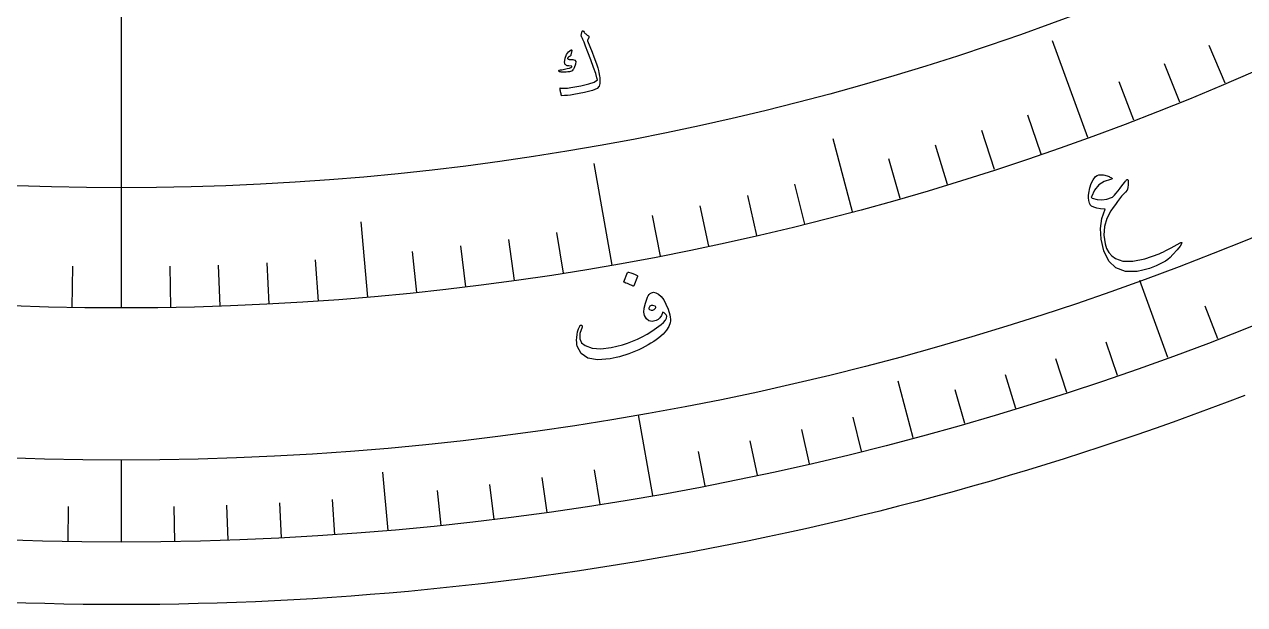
# Model space of a CAD drawing. Header units: millimetres. Extents: x -88 to 88, y -88 to 114.
# Drawn here: x -2.74 to 31.66, y -88 to -71.65 of the extents above; entities that cross this region are included whole.
import ezdxf

# ---------------------------------------------------------------- set-up
doc = ezdxf.new("R2010")
doc.units = ezdxf.units.MM
for name, color, linetype in [('CUT_OUTER', 1, 'Continuous'), ('ENGRAVE', 7, 'Continuous'), ('ENGRAVE_FINE', 8, 'Continuous'), ('TEXT', 5, 'Continuous')]:
    doc.layers.add(name, color=color, linetype=linetype)

msp = doc.modelspace()

# ---------------------------------------------------------------- linework, layer by layer
at = {"layer": 'CUT_OUTER'}
msp.add_lwpolyline([(31.6708, -82.1034), (31.1664, -82.2961), (30.6608, -82.4858), (30.1541, -82.6724), (29.6463, -82.8559), (29.1374, -83.0362), (28.6273, -83.2134), (28.1162, -83.3875), (27.604, -83.5585), (27.0908, -83.7263), (26.5765, -83.8909), (26.0613, -84.0524), (25.5451, -84.2107), (25.0279, -84.3659), (24.5097, -84.5179), (23.9907, -84.6667), (23.4707, -84.8123), (22.9499, -84.9547), (22.4282, -85.0939), (21.9056, -85.2299), (21.3823, -85.3628), (20.8581, -85.4923), (20.3331, -85.6187), (19.8074, -85.7419), (19.2809, -85.8618), (18.7537, -85.9785), (18.2258, -86.0919), (17.6972, -86.2021), (17.1679, -86.3091), (16.638, -86.4128), (16.1075, -86.5133), (15.5764, -86.6105), (15.0446, -86.7044), (14.5124, -86.7951), (13.9795, -86.8825), (13.4462, -86.9667), (12.9123, -87.0475), (12.3779, -87.1251), (11.8431, -87.1994), (11.3078, -87.2705), (10.7721, -87.3382), (10.236, -87.4027), (9.6996, -87.4638), (9.1627, -87.5217), (8.6255, -87.5763), (8.088, -87.6275), (7.5502, -87.6755), (7.0121, -87.7202), (6.4737, -87.7616), (5.9351, -87.7996), (5.3962, -87.8344), (4.8572, -87.8659), (4.318, -87.894), (3.7786, -87.9188), (3.239, -87.9404), (2.6994, -87.9586), (2.1596, -87.9735), (1.6198, -87.9851), (1.0799, -87.9934), (0.54, -87.9983), (0, -88), (-0.54, -87.9983), (-1.0799, -87.9934), (-1.6198, -87.9851), (-2.1596, -87.9735), (-2.6994, -87.9586), (-3.239, -87.9404)], dxfattribs=at)
at = {"layer": 'ENGRAVE'}
for points in [[(0, -79.64), (0, -69.96)], [(27.2385, -74.8371), (26.2453, -72.1083)], [(20.6123, -76.9263), (20.0612, -74.8693)], [(13.8293, -78.4301), (13.3251, -75.5702)], [(6.9411, -79.3369), (6.7555, -77.2154)], [(29.4958, -81.0391), (28.7058, -78.8684)], [(22.3206, -83.3014), (21.8935, -81.7077)], [(14.9754, -84.9298), (14.5743, -82.6549)], [(0, -86.24), (0, -83.93)], [(7.5163, -85.9118), (7.3725, -84.2681)]]:
    msp.add_lwpolyline(points, dxfattribs=at)
for radius in [86.24, 86.24, 83.93, 79.64, 79.64, 76.252]:
    msp.add_circle((0, 0), radius, dxfattribs=at)
at = {"layer": 'ENGRAVE_FINE'}
for points in [[(31.1178, -73.309), (30.664, -72.2397)], [(29.8337, -73.8409), (29.3985, -72.7639)], [(28.5404, -74.3503), (28.1241, -73.2659)], [(25.9282, -75.3011), (25.5501, -74.2028)], [(24.6101, -75.7421), (24.2512, -74.6374)], [(23.2845, -76.1601), (22.9449, -75.0493)], [(21.9518, -76.5549), (21.6316, -75.4383)], [(19.2667, -77.2744), (18.9856, -76.1473)], [(17.9151, -77.5988), (17.6538, -76.467)], [(15.196, -78.1768), (14.9744, -77.0365)], [(16.5581, -77.8997), (16.3166, -76.7635)], [(11.0837, -78.8649), (10.9221, -77.7147)], [(12.4584, -78.6595), (12.2767, -77.5122)], [(8.3246, -79.2037), (8.2032, -78.0485)], [(9.7057, -79.0464), (9.5641, -77.8934)], [(4.168, -79.5309), (4.1072, -78.3708)], [(5.5554, -79.446), (5.4744, -78.2872)], [(-1.3899, -79.6279), (-1.3696, -78.4664)], [(1.3899, -79.6279), (1.3696, -78.4664)], [(2.7794, -79.5915), (2.7389, -78.4306)], [(30.9057, -80.512), (30.5509, -79.5877)], [(28.077, -81.5415), (27.7547, -80.6055)], [(26.6496, -82.0191), (26.3437, -81.0776)], [(25.2141, -82.4717), (24.9247, -81.525)], [(23.771, -82.8992), (23.4981, -81.9476)], [(20.8633, -83.6783), (20.6238, -82.7177)], [(19.3998, -84.0297), (19.1771, -83.065)], [(17.9303, -84.3554), (17.7245, -83.3871)], [(16.4554, -84.6555), (16.2665, -83.6837)], [(13.4909, -85.1782), (13.336, -84.2004)], [(12.0023, -85.4007), (11.8645, -84.4204)], [(9.0145, -85.7676), (8.9111, -84.783)], [(10.51, -85.5972), (10.3894, -84.6146)], [(-1.5051, -86.2269), (-1.4878, -85.237)], [(1.5051, -86.2269), (1.4878, -85.237)], [(3.0097, -86.1875), (2.9752, -85.1981)], [(4.5135, -86.1218), (4.4616, -85.1332)], [(6.0158, -86.0299), (5.9467, -85.0423)]]:
    msp.add_lwpolyline(points, dxfattribs=at)
at = {"layer": 'TEXT'}
for points in [[(13.0243, -71.8422), (13.0403, -71.8631), (13.0567, -71.8827), (13.0734, -71.901), (13.0904, -71.918), (13.1079, -71.9336), (13.1259, -71.9479), (13.1446, -71.9608), (13.1638, -71.9723), (13.1716, -71.9794), (13.1755, -71.9885), (13.1753, -71.9998), (13.1712, -72.0132), (13.1449, -72.0847), (13.1424, -72.0923), (13.1409, -72.0987), (13.1401, -72.1039), (13.1403, -72.1077), (13.207, -72.2757), (13.2663, -72.4277), (13.3181, -72.5637), (13.3624, -72.6837), (13.3989, -72.7876), (13.4275, -72.8754), (13.4482, -72.9469), (13.4609, -73.0023), (13.4803, -73.1076), (13.4846, -73.1413), (13.4873, -73.1755), (13.4884, -73.2101), (13.4879, -73.2451), (13.4856, -73.2806), (13.4815, -73.3166), (13.4755, -73.353), (13.4677, -73.39), (13.4119, -73.4528), (13.2747, -73.5134), (13.056, -73.5713), (12.7557, -73.6258), (12.6612, -73.6387), (12.5734, -73.6483), (12.4922, -73.6543), (12.4177, -73.6569), (12.4106, -73.6552), (12.4052, -73.6518), (12.4014, -73.6468), (12.3993, -73.6401), (12.3918, -73.6074), (12.3852, -73.5776), (12.3794, -73.5507), (12.3746, -73.5267), (12.3707, -73.5054), (12.3676, -73.4864), (12.3653, -73.4697), (12.3638, -73.4554), (12.3634, -73.4473), (12.3654, -73.4424), (12.37, -73.4407), (12.3771, -73.4421), (12.4301, -73.4488), (12.4971, -73.4489), (12.578, -73.4425), (12.6727, -73.4294), (12.9541, -73.3801), (13.1716, -73.3277), (13.3254, -73.2725), (13.4155, -73.2151), (13.4034, -73.1497), (13.3683, -73.0332), (13.3104, -72.8656), (13.2297, -72.6469), (13.1474, -72.4282), (13.0846, -72.2628), (13.0412, -72.1508), (13.017, -72.0923), (13.0099, -72.0764), (13.0033, -72.0615), (12.9971, -72.0476), (12.9913, -72.0348), (12.9861, -72.0231), (12.9813, -72.0127), (12.9771, -72.0036), (12.9734, -71.9958), (12.9664, -71.9786), (12.9628, -71.9616), (12.9626, -71.9449), (12.9656, -71.9283), (12.991, -71.8394), (12.9933, -71.8332), (12.9962, -71.829), (12.9997, -71.8265), (13.0038, -71.8259), (13.0094, -71.8278), (13.0146, -71.8312), (13.0196, -71.836), (13.0243, -71.8422)], [(12.6778, -72.3658), (12.6818, -72.3656), (12.6856, -72.3666), (12.689, -72.3688), (12.692, -72.3722), (12.6934, -72.3754), (12.6943, -72.379), (12.6947, -72.3829), (12.6947, -72.3872), (12.6699, -72.5092), (12.6665, -72.5217), (12.6623, -72.5316), (12.6574, -72.5388), (12.6517, -72.5434), (12.6262, -72.5558), (12.6052, -72.5698), (12.5885, -72.5856), (12.5763, -72.6031), (12.5747, -72.6114), (12.5802, -72.6191), (12.5927, -72.6261), (12.6122, -72.6324), (12.6249, -72.6345), (12.6379, -72.6362), (12.6513, -72.6377), (12.665, -72.6387), (12.6793, -72.6394), (12.6941, -72.6398), (12.7096, -72.6397), (12.7257, -72.6392), (12.7839, -72.6524), (12.8095, -72.6961), (12.8024, -72.7701), (12.7625, -72.8747), (12.7441, -72.9069), (12.7251, -72.9328), (12.7056, -72.9524), (12.6856, -72.9657), (12.6625, -72.9749), (12.6299, -72.9826), (12.5876, -72.9889), (12.5357, -72.9939), (12.5091, -72.9958), (12.4837, -72.9967), (12.4595, -72.9965), (12.4365, -72.9953), (12.4148, -72.9935), (12.3944, -72.9914), (12.3754, -72.9891), (12.3577, -72.9865), (12.3464, -72.9825), (12.3379, -72.9771), (12.3322, -72.9705), (12.3293, -72.9625), (12.3292, -72.9538), (12.3322, -72.947), (12.3383, -72.9423), (12.3475, -72.9395), (12.3771, -72.9324), (12.4107, -72.9249), (12.4484, -72.9169), (12.4901, -72.9085), (12.568, -72.8928), (12.6283, -72.8775), (12.671, -72.8628), (12.6961, -72.8485), (12.6991, -72.8454), (12.7004, -72.8417), (12.7, -72.8375), (12.6977, -72.8327), (12.6953, -72.8299), (12.6914, -72.8277), (12.6858, -72.8261), (12.6787, -72.8249), (12.614, -72.8206), (12.5867, -72.8176), (12.5628, -72.8117), (12.5423, -72.8031), (12.5252, -72.7916), (12.5099, -72.7773), (12.4997, -72.7616), (12.4944, -72.7445), (12.4941, -72.726), (12.5121, -72.5976), (12.5488, -72.4948), (12.604, -72.4175), (12.6778, -72.3658)], [(27.4621, -75.939), (27.5039, -75.9095), (27.5546, -75.8919), (27.6143, -75.8863), (27.6829, -75.8926), (27.7193, -75.8997), (27.7534, -75.9079), (27.7852, -75.9171), (27.8146, -75.9274), (27.8417, -75.9385), (27.8663, -75.9503), (27.8884, -75.9629), (27.908, -75.9761), (27.9232, -75.9904), (27.9236, -76.0025), (27.9094, -76.0124), (27.8805, -76.02), (27.6989, -76.0728), (27.5487, -76.1714), (27.4294, -76.3158), (27.3408, -76.5062), (27.3402, -76.5168), (27.3438, -76.5263), (27.3516, -76.5347), (27.3637, -76.542), (27.5019, -76.5849), (27.6392, -76.5967), (27.7756, -76.5773), (27.9109, -76.5269), (27.9335, -76.5131), (27.9608, -76.49), (27.9926, -76.4577), (28.0291, -76.416), (28.0934, -76.3347), (28.1501, -76.263), (28.1992, -76.2008), (28.2408, -76.1481), (28.275, -76.1049), (28.3017, -76.0712), (28.3209, -76.0471), (28.3328, -76.0325), (28.3519, -76.0175), (28.3658, -76.0193), (28.3747, -76.0379), (28.3783, -76.0732), (28.3778, -76.1697), (28.3732, -76.243), (28.3646, -76.2933), (28.3521, -76.3204), (28.3017, -76.3723), (28.2494, -76.4301), (28.1952, -76.4939), (28.139, -76.5635), (28.081, -76.6391), (28.021, -76.7207), (27.9589, -76.8081), (27.8949, -76.9015), (27.7765, -77.1182), (27.709, -77.3462), (27.6925, -77.5857), (27.7274, -77.8367), (27.7705, -77.9648), (27.8332, -78.0758), (27.9155, -78.1696), (28.0176, -78.2462), (28.2315, -78.321), (28.5085, -78.3242), (28.8484, -78.2552), (29.2503, -78.113), (29.3106, -78.0862), (29.375, -78.056), (29.4437, -78.0225), (29.5164, -77.9856), (29.5931, -77.9453), (29.6734, -77.9014), (29.7572, -77.8539), (29.8446, -77.8028), (29.8601, -77.7949), (29.8724, -77.7913), (29.8815, -77.7918), (29.8874, -77.7965), (29.884, -77.8323), (29.8414, -77.901), (29.7595, -78.0025), (29.638, -78.1368), (29.5623, -78.2137), (29.4937, -78.2754), (29.4325, -78.3221), (29.3786, -78.3535), (29.1699, -78.4493), (28.9758, -78.5237), (28.7965, -78.5769), (28.6322, -78.6091), (28.3003, -78.6086), (28.0333, -78.5116), (27.8313, -78.3188), (27.6939, -78.0309), (27.6168, -77.7046), (27.5972, -77.3996), (27.6345, -77.1159), (27.7285, -76.8535), (27.603, -76.8442), (27.4975, -76.8267), (27.412, -76.8011), (27.3465, -76.7675), (27.3264, -76.7517), (27.3097, -76.7325), (27.2964, -76.71), (27.2866, -76.6842), (27.2719, -76.6105), (27.2642, -76.5386), (27.2633, -76.4685), (27.2693, -76.4001), (27.2982, -76.2564), (27.34, -76.1317), (27.3946, -76.0259), (27.4621, -75.939)], [(14.2702, -78.6444), (14.2733, -78.6398), (14.2783, -78.6365), (14.285, -78.6344), (14.2936, -78.6337), (14.3576, -78.6475), (14.4192, -78.6673), (14.4784, -78.6932), (14.5353, -78.7252), (14.5412, -78.7305), (14.5445, -78.7364), (14.545, -78.7428), (14.5429, -78.7496), (14.4422, -79.0138), (14.4378, -79.0204), (14.4312, -79.0231), (14.4222, -79.0217), (14.4108, -79.0163), (14.401, -79.0116), (14.3857, -79.0047), (14.3647, -78.9956), (14.3382, -78.9843), (14.3058, -78.9707), (14.267, -78.9551), (14.222, -78.9374), (14.1706, -78.9176), (14.1636, -78.914), (14.1597, -78.9099), (14.1589, -78.9052), (14.1611, -78.8999)], [(14.9382, -79.2127), (14.9989, -79.1966), (15.0645, -79.209), (15.1353, -79.2499), (15.2112, -79.3194), (15.2854, -79.4144), (15.3508, -79.5321), (15.4075, -79.6725), (15.4554, -79.8357), (15.4688, -79.8957), (15.4756, -79.9524), (15.4756, -80.0061), (15.469, -80.0565), (15.4315, -80.1619), (15.3656, -80.2682), (15.2714, -80.3754), (15.1486, -80.4834), (15.0776, -80.536), (15.0036, -80.5869), (14.9265, -80.6361), (14.8465, -80.6835), (14.7631, -80.7292), (14.6764, -80.7732), (14.5862, -80.8155), (14.4927, -80.856), (14.3982, -80.8942), (14.3054, -80.9293), (14.2142, -80.9614), (14.1247, -80.9905), (14.0367, -81.0164), (13.9499, -81.0389), (13.8643, -81.0582), (13.78, -81.0741), (13.4224, -81.1048), (13.1482, -81.0557), (12.9579, -80.9276), (12.8512, -80.721), (12.841, -80.6708), (12.8348, -80.6126), (12.8325, -80.5466), (12.8342, -80.4726), (12.8429, -80.3904), (12.8602, -80.3091), (12.8861, -80.2289), (12.9204, -80.1497), (12.9259, -80.1404), (12.9329, -80.1332), (12.9415, -80.1282), (12.9517, -80.1253), (12.9618, -80.1251), (12.9705, -80.1279), (12.9777, -80.1338), (12.9833, -80.1428), (12.987, -80.153), (12.9882, -80.1629), (12.9869, -80.1724), (12.9832, -80.1814), (12.9257, -80.3618), (12.9204, -80.5088), (12.9676, -80.6223), (13.0675, -80.7024), (13.2708, -80.7695), (13.5154, -80.7882), (13.8009, -80.758), (14.127, -80.6786), (14.268, -80.6324), (14.4078, -80.5789), (14.5463, -80.5181), (14.6836, -80.4499), (14.8194, -80.3745), (14.9535, -80.2919), (15.0858, -80.202), (15.2163, -80.1049), (15.2844, -80.0465), (15.333, -79.988), (15.3621, -79.9296), (15.3719, -79.8713), (15.3538, -79.8359), (15.3301, -79.8048), (15.3008, -79.7781), (15.2659, -79.7556), (15.2621, -79.7549), (15.2583, -79.7579), (15.2543, -79.7645), (15.2502, -79.7748), (15.2193, -79.8556), (15.1795, -79.9194), (15.1307, -79.9662), (15.073, -79.9961), (14.9615, -80.0187), (14.8693, -80.0019), (14.7965, -79.9459), (14.7431, -79.8507), (14.7271, -79.7609), (14.7365, -79.6458), (14.7712, -79.5054), (14.8309, -79.3396), (14.8516, -79.2975), (14.8764, -79.2624), (14.9053, -79.2341), (14.9382, -79.2127)], [(15.0554, -79.6468), (15.0642, -79.6306), (15.0648, -79.6159), (15.0573, -79.6028), (15.0417, -79.5912), (14.9826, -79.5671), (14.9345, -79.5677), (14.8975, -79.5928), (14.8715, -79.6425), (14.8695, -79.6566), (14.8707, -79.6685), (14.8752, -79.6782), (14.8828, -79.6857), (14.9314, -79.7053), (14.9764, -79.7054), (15.0178, -79.6859), (15.0554, -79.6468)]]:
    msp.add_lwpolyline(points, close=True, dxfattribs=at)

doc.saveas('drawing.dxf')
